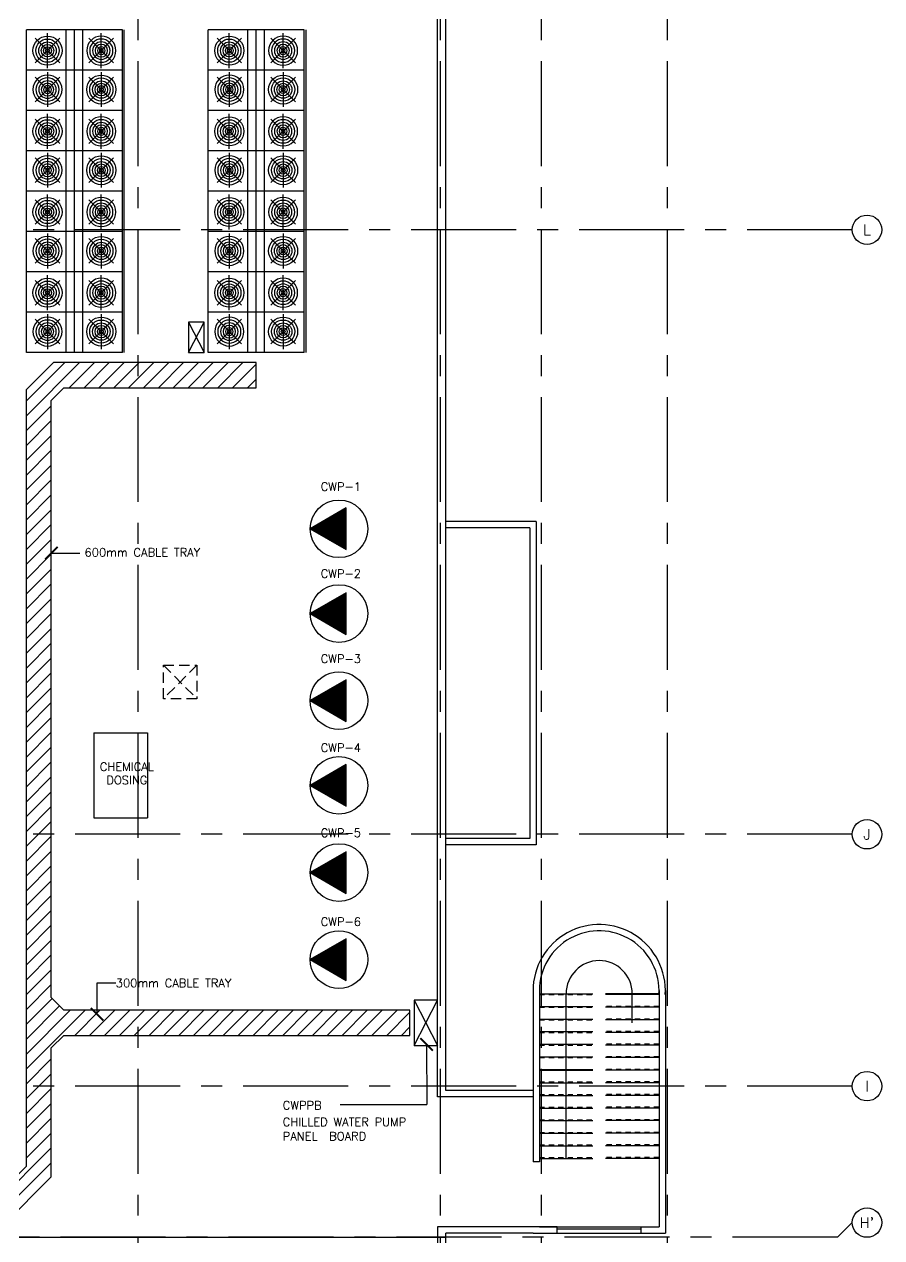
# Model space of a CAD drawing. Extents: x 88800.1 to 88879.5, y 39808.6 to 39887.1.
# Drawn here: x 88859.06 to 88879.47, y 39843.04 to 39871.95 of the extents above; entities that cross this region are included whole.
import ezdxf
from ezdxf.enums import TextEntityAlignment as Align

# ---------------------------------------------------------------- set-up
doc = ezdxf.new("R2010")
doc.units = 0
doc.header["$MEASUREMENT"] = 0
for name, pattern in [('CENTERX2', [4, 2.5, -0.5, 0.5, -0.5]), ('HIDDEN', [0.375, 0.25, -0.125]), ('HIDDEN2', [0.1875, 0.125, -0.0625])]:
    doc.linetypes.add(name, pattern=pattern)
doc.layers.get('0').update_dxf_attribs({"color": 9, "linetype": 'CONTINUOUS'})
for name, color, linetype in [('AX', 9, 'CONTINUOUS'), ('AX-CR', 7, 'CONTINUOUS'), ('AX-TXT', 6, 'CONTINUOUS'), ('AXES', 11, 'CENTERX2'), ('E-HATCH', 11, 'CONTINUOUS'), ('E-SOCKETS', 4, 'CONTINUOUS'), ('E-TRAY', 2, 'CONTINUOUS'), ('EJ', 11, 'CONTINUOUS'), ('PROJ-L', 9, 'CONTINUOUS'), ('RM-NAME', 2, 'CONTINUOUS'), ('ROOF', 9, 'CONTINUOUS'), ('SHAFT', 9, 'CONTINUOUS'), ('STR', 9, 'CONTINUOUS'), ('WALL', 9, 'CONTINUOUS'), ('WIN', 9, 'CONTINUOUS')]:
    doc.layers.add(name, color=color, linetype=linetype)
doc.styles.add('ROMANS', font='ROMANS.shx')
doc.dimstyles.new('STANDARD in', dxfattribs={"dimtxt": 0.24, "dimasz": 0.1, "dimexe": 0.07, "dimexo": 0.07, "dimgap": 0.05, "dimtad": 1, "dimdec": 3, "dimzin": 0, "dimdsep": 46, "dimtxsty": 'ROMANS', "dimblk": 'ARCHTICK', "dimcen": 0.05, "dimdle": 0.05, "dimclrd": 4, "dimclre": 4, "dimclrt": 2, "dimadec": 0, "dimazin": 0, "dimtfac": 1, "dimtdec": 3, "dimtmove": 2, "dimatfit": 3, "dimldrblk": 'ARCHTICK', "dimfxl": 0, "dimtolj": 1, "dimtzin": 0, "dimarcsym": 0})

# ---------------------------------------------------------------- blocks, each defined once
blk = doc.blocks.new('AXR')
at = {"layer": 'AX-CR'}
blk.add_circle((350, 0), 350.0000000000014, dxfattribs=at)
at = {"layer": 'AX-TXT', "style": 'ROMANS'}
blk.add_attdef('AX', text='', height=250, dxfattribs=at).set_placement((350, 0), align=Align.MIDDLE)

msp = doc.modelspace()

# ---------------------------------------------------------------- hatches: boundary and pattern name
at = {"layer": 'AX'}
h = msp.add_hatch(dxfattribs=at)
h.set_pattern_fill('ANSI31', color=11, scale=100, style=0)
h.set_pattern_definition([(45.00000041688166, (88993.90520000833, 39741.32705111191), (-0.008838834670166069, 0.008838834798788046), [])])
h.paths.add_polyline_path([(88866.72286791167, 39860.42450619609), (88865.86356360883, 39859.92838661831), (88866.72286791167, 39859.43226704054)])
h = msp.add_hatch(dxfattribs=at)
h.set_pattern_fill('ANSI31', color=11, scale=100, style=0)
h.set_pattern_definition([(45.00000041688166, (88993.90520000833, 39739.30894683101), (-0.008838834670166069, 0.008838834798788046), [])])
h.paths.add_polyline_path([(88865.86356360883, 39857.91028233741), (88866.72286791167, 39857.41416275964), (88866.72286791167, 39858.40640191519)])
h = msp.add_hatch(dxfattribs=at)
h.set_pattern_fill('ANSI31', color=11, scale=100, style=0)
h.set_pattern_definition([(45.00000041688166, (88993.90520000833, 39737.23478408109), (-0.008838834670166069, 0.008838834798788046), [])])
h.paths.add_polyline_path([(88865.86356360883, 39855.83611958749), (88866.72286791167, 39855.34000000971), (88866.72286791167, 39856.33223916526)])
h = msp.add_hatch(dxfattribs=at)
h.set_pattern_fill('ANSI31', color=11, scale=100, style=0)
h.set_pattern_definition([(45.00000041688166, (88993.90520000833, 39735.21667980019), (-0.008838834670166069, 0.008838834798788046), [])])
h.paths.add_polyline_path([(88865.86356360883, 39853.81801530659), (88866.72286791167, 39853.32189572881), (88866.72286791167, 39854.31413488436)])
h = msp.add_hatch(dxfattribs=at)
h.set_pattern_fill('ANSI31', color=11, scale=100, style=0)
h.set_pattern_definition([(45.00000041688166, (88993.90520000833, 39733.13981972005), (-0.008838834670166069, 0.008838834798788046), [])])
h.paths.add_polyline_path([(88865.86356360883, 39851.74115522645), (88866.72286791167, 39851.24503564867), (88866.72286791167, 39852.23727480423)])
h = msp.add_hatch(dxfattribs=at)
h.set_pattern_fill('ANSI31', color=11, scale=100, style=0)
h.set_pattern_definition([(45.00000041688166, (88993.90520000833, 39731.06565697012), (-0.008838834670166069, 0.008838834798788046), [])])
h.paths.add_polyline_path([(88865.86356360883, 39849.66699247652), (88866.72286791167, 39849.17087289874), (88866.72286791167, 39850.1631120543)])
at = {"layer": 'E-HATCH', "linetype": 'Continuous'}
h = msp.add_hatch(dxfattribs=at)
h.set_pattern_fill('ANSI31', color=256, scale=2, style=0)
h.set_pattern_definition([(45, (0, 0), (-0.1767766952966369, 0.1767766952966369), [])])
h.paths.add_polyline_path([(88856.4354499254, 39843.36003965688), (88858.57186532277, 39843.36003965689), (88859.70258382906, 39844.49075816319), (88859.70258382906, 39847.56262188763), (88860.00258382906, 39847.86262188764), (88868.23971057961, 39847.86262188765), (88868.23971057961, 39848.46262188764), (88860.00258382906, 39848.46262188764), (88859.70258382906, 39848.76262188764), (88859.70258382904, 39862.98748919249), (88860.00258382905, 39863.28748919247), (88864.58124348393, 39863.28748919247), (88864.58124348395, 39863.88748919249), (88859.75405569165, 39863.8874891925), (88859.10258382905, 39863.2360173299), (88859.10258382905, 39844.73928630061), (88858.32333718524, 39843.96003965681), (88856.4354499254, 39843.96003965681)])

# ---------------------------------------------------------------- linework, layer by layer
at = {"color": 11}
for p, q in [((88859.90588250072, 39871.02565533375), (88859.31937985841, 39871.61215798459)), ((88859.31937985841, 39871.02565533375), (88859.90588250072, 39871.61215798459)), ((88859.61263117957, 39870.90418665758), (88859.61263117957, 39871.73362666077)), ((88861.18706468315, 39871.02565533375), (88860.60056204084, 39871.61215798459)), ((88860.60056204084, 39871.02565533375), (88861.18706468315, 39871.61215798459)), ((88860.893813362, 39870.90418665758), (88860.893813362, 39871.73362666077)), ((88864.23418400151, 39871.02565533375), (88863.6476813592, 39871.61215798459)), ((88863.6476813592, 39871.02565533375), (88864.23418400151, 39871.61215798459)), ((88863.94093268036, 39870.90418665758), (88863.94093268036, 39871.73362666077)), ((88865.51536618394, 39871.02565533375), (88864.92886354163, 39871.61215798459)), ((88864.92886354163, 39871.02565533375), (88865.51536618394, 39871.61215798459)), ((88865.22211486279, 39870.90418665758), (88865.22211486279, 39871.73362666077)), ((88859.31937985841, 39870.68502209903), (88859.90588250072, 39870.09851944819)), ((88859.90588250072, 39870.68502209903), (88859.31937985841, 39870.09851944819)), ((88859.61263117957, 39870.80649077521), (88859.61263117957, 39869.97705077202)), ((88860.60056204084, 39870.68502209903), (88861.18706468315, 39870.09851944819)), ((88861.18706468315, 39870.68502209903), (88860.60056204084, 39870.09851944819)), ((88860.893813362, 39870.80649077521), (88860.893813362, 39869.97705077202)), ((88863.6476813592, 39870.68502209903), (88864.23418400151, 39870.09851944819)), ((88864.23418400151, 39870.68502209903), (88863.6476813592, 39870.09851944819)), ((88863.94093268036, 39870.80649077521), (88863.94093268036, 39869.97705077202)), ((88864.92886354163, 39870.68502209903), (88865.51536618394, 39870.09851944819)), ((88865.51536618394, 39870.68502209903), (88864.92886354163, 39870.09851944819)), ((88865.22211486279, 39870.80649077521), (88865.22211486279, 39869.97705077202)), ((88859.61263117957, 39868.9821866502), (88859.61263117957, 39869.81162665338)), ((88860.893813362, 39868.9821866502), (88860.893813362, 39869.81162665338)), ((88863.94093268036, 39868.9821866502), (88863.94093268036, 39869.81162665338)), ((88865.22211486279, 39868.9821866502), (88865.22211486279, 39869.81162665338)), ((88859.90588250072, 39869.10365532637), (88859.31937985841, 39869.69015797721)), ((88859.31937985841, 39869.10365532637), (88859.90588250072, 39869.69015797721)), ((88861.18706468315, 39869.10365532637), (88860.60056204084, 39869.69015797721)), ((88860.60056204084, 39869.10365532637), (88861.18706468315, 39869.69015797721)), ((88864.23418400151, 39869.10365532637), (88863.6476813592, 39869.69015797721)), ((88863.6476813592, 39869.10365532637), (88864.23418400151, 39869.69015797721)), ((88865.51536618394, 39869.10365532637), (88864.92886354163, 39869.69015797721)), ((88864.92886354163, 39869.10365532637), (88865.51536618394, 39869.69015797721)), ((88859.31937985841, 39868.76302209165), (88859.90588250072, 39868.17651944081)), ((88859.90588250072, 39868.76302209165), (88859.31937985841, 39868.17651944081)), ((88859.61263117957, 39868.88449076782), (88859.61263117957, 39868.05505076463)), ((88860.60056204084, 39868.76302209165), (88861.18706468315, 39868.17651944081)), ((88861.18706468315, 39868.76302209165), (88860.60056204084, 39868.17651944081)), ((88860.893813362, 39868.88449076782), (88860.893813362, 39868.05505076463)), ((88863.6476813592, 39868.76302209165), (88864.23418400151, 39868.17651944081)), ((88864.23418400151, 39868.76302209165), (88863.6476813592, 39868.17651944081)), ((88863.94093268036, 39868.88449076782), (88863.94093268036, 39868.05505076463)), ((88864.92886354163, 39868.76302209165), (88865.51536618394, 39868.17651944081)), ((88865.51536618394, 39868.76302209165), (88864.92886354163, 39868.17651944081)), ((88865.22211486279, 39868.88449076782), (88865.22211486279, 39868.05505076463)), ((88859.61263117957, 39867.06018664281), (88859.61263117957, 39867.889626646)), ((88860.893813362, 39867.06018664281), (88860.893813362, 39867.889626646)), ((88863.94093268036, 39867.06018664281), (88863.94093268036, 39867.889626646)), ((88865.22211486279, 39867.06018664281), (88865.22211486279, 39867.889626646)), ((88859.90588250072, 39867.18165531899), (88859.31937985841, 39867.76815796983)), ((88859.31937985841, 39867.18165531899), (88859.90588250072, 39867.76815796983)), ((88861.18706468315, 39867.18165531899), (88860.60056204084, 39867.76815796983)), ((88860.60056204084, 39867.18165531899), (88861.18706468315, 39867.76815796983)), ((88864.23418400151, 39867.18165531899), (88863.6476813592, 39867.76815796983)), ((88863.6476813592, 39867.18165531899), (88864.23418400151, 39867.76815796983)), ((88865.51536618394, 39867.18165531899), (88864.92886354163, 39867.76815796983)), ((88864.92886354163, 39867.18165531899), (88865.51536618394, 39867.76815796983)), ((88859.61263117957, 39866.96249076044), (88859.61263117957, 39866.13305075725)), ((88860.893813362, 39866.96249076044), (88860.893813362, 39866.13305075725)), ((88863.94093268036, 39866.96249076044), (88863.94093268036, 39866.13305075725)), ((88865.22211486279, 39866.96249076044), (88865.22211486279, 39866.13305075725)), ((88859.31937985841, 39866.84102208426), (88859.90588250072, 39866.25451943342)), ((88859.90588250072, 39866.84102208426), (88859.31937985841, 39866.25451943342)), ((88860.60056204084, 39866.84102208426), (88861.18706468315, 39866.25451943342)), ((88861.18706468315, 39866.84102208426), (88860.60056204084, 39866.25451943342)), ((88863.6476813592, 39866.84102208426), (88864.23418400151, 39866.25451943342)), ((88864.23418400151, 39866.84102208426), (88863.6476813592, 39866.25451943342)), ((88864.92886354163, 39866.84102208426), (88865.51536618394, 39866.25451943342)), ((88865.51536618394, 39866.84102208426), (88864.92886354163, 39866.25451943342)), ((88859.90588250072, 39865.2596553116), (88859.31937985841, 39865.84615796244)), ((88859.31937985841, 39865.2596553116), (88859.90588250072, 39865.84615796244)), ((88859.61263117957, 39865.13818663543), (88859.61263117957, 39865.96762663862)), ((88861.18706468315, 39865.2596553116), (88860.60056204084, 39865.84615796244)), ((88860.60056204084, 39865.2596553116), (88861.18706468315, 39865.84615796244)), ((88860.893813362, 39865.13818663543), (88860.893813362, 39865.96762663862)), ((88864.23418400151, 39865.2596553116), (88863.6476813592, 39865.84615796244)), ((88863.6476813592, 39865.2596553116), (88864.23418400151, 39865.84615796244)), ((88863.94093268036, 39865.13818663543), (88863.94093268036, 39865.96762663862)), ((88865.51536618394, 39865.2596553116), (88864.92886354163, 39865.84615796244)), ((88864.92886354163, 39865.2596553116), (88865.51536618394, 39865.84615796244)), ((88865.22211486279, 39865.13818663543), (88865.22211486279, 39865.96762663862)), ((88859.31937985841, 39864.91902207688), (88859.90588250072, 39864.33251942604)), ((88859.90588250072, 39864.91902207688), (88859.31937985841, 39864.33251942604)), ((88859.61263117957, 39865.04049075305), (88859.61263117957, 39864.21105074987)), ((88860.60056204084, 39864.91902207688), (88861.18706468315, 39864.33251942604)), ((88861.18706468315, 39864.91902207688), (88860.60056204084, 39864.33251942604)), ((88860.893813362, 39865.04049075305), (88860.893813362, 39864.21105074987)), ((88863.6476813592, 39864.91902207688), (88864.23418400151, 39864.33251942604)), ((88864.23418400151, 39864.91902207688), (88863.6476813592, 39864.33251942604)), ((88863.94093268036, 39865.04049075305), (88863.94093268036, 39864.21105074987)), ((88864.92886354163, 39864.91902207688), (88865.51536618394, 39864.33251942604)), ((88865.51536618394, 39864.91902207688), (88864.92886354163, 39864.33251942604)), ((88865.22211486279, 39865.04049075305), (88865.22211486279, 39864.21105074987))]:
    msp.add_line(p, q, dxfattribs=at)
at = {"linetype": 'Continuous'}
msp.add_line((88871.3209978838, 39844.85168771537), (88871.17099788379, 39844.85168771537), dxfattribs=at)
at = {"color": 11}
for centre, major_axis, ratio, start_param, end_param in [((88859.61263117957, 39871.31890665917), (-0.2443761027454549, 0.2443761027454549), 0.9999999999751874, 3.926990816999647, 10.21017612417923), ((88859.61263117957, 39871.31890665917), (0.1955008821998393, 0.1955008821998392), 0.9999999999396341, 5.497787143751955, 11.78097245093154), ((88863.94093268036, 39871.31890665917), (-0.2443761027454549, 0.2443761027454549), 0.9999999999751874, 3.926990816999647, 10.21017612417923), ((88863.94093268036, 39871.31890665917), (0.1955008821998393, 0.1955008821998392), 0.9999999999396341, 5.497787143751955, 11.78097245093154), ((88859.61263117957, 39871.31890665917), (-0.1466256616548443, 0.1466256616548443), 0.9999999999070008, 3.926990817033741, 10.21017612421333), ((88859.61263117957, 39871.31890665917), (0.1058963111888625, 0.1058963111888625), 0.9999999999828527, 5.497787143773564, 11.78097245095315), ((88859.61263117957, 39871.31890665917), (-0.06516696073514831, 0.06516696073514831), 0.9999999998559708, 3.926990817059256, 10.21017612423884), ((88859.61263117957, 39871.31890665917), (0.03258348036707594, 0.03258348036707594), 0.9999999999655012, 5.497787143764889, 11.78097245094447), ((88863.94093268036, 39871.31890665917), (-0.1466256616548443, 0.1466256616548443), 0.9999999999070008, 3.926990817033741, 10.21017612421333), ((88863.94093268036, 39871.31890665917), (0.1058963111888625, 0.1058963111888625), 0.9999999999828527, 5.497787143773564, 11.78097245095315), ((88863.94093268036, 39871.31890665917), (-0.06516696073514831, 0.06516696073514831), 0.9999999998559708, 3.926990817059256, 10.21017612423884), ((88863.94093268036, 39871.31890665917), (0.03258348036707594, 0.03258348036707594), 0.9999999999655012, 5.497787143764889, 11.78097245094447), ((88860.893813362, 39870.39177077361), (0.2443761027454549, -0.2443761027454549), 0.9999999999751874, 3.926990816999647, 10.21017612417923), ((88860.893813362, 39870.39177077361), (-0.1955008821998393, -0.1955008821998392), 0.9999999999396341, 5.497787143751955, 11.78097245093154), ((88865.22211486279, 39870.39177077361), (0.2443761027454549, -0.2443761027454549), 0.9999999999751874, 3.926990816999647, 10.21017612417923), ((88865.22211486279, 39870.39177077361), (-0.1955008821998393, -0.1955008821998392), 0.9999999999396341, 5.497787143751955, 11.78097245093154), ((88860.893813362, 39870.39177077361), (0.1466256616548443, -0.1466256616548443), 0.9999999999070008, 3.926990817033741, 10.21017612421333), ((88860.893813362, 39870.39177077361), (-0.1058963111888625, -0.1058963111888625), 0.9999999999828527, 5.497787143773564, 11.78097245095315), ((88860.893813362, 39870.39177077361), (0.06516696073514831, -0.06516696073514831), 0.9999999998559708, 3.926990817059256, 10.21017612423884), ((88860.893813362, 39870.39177077361), (-0.03258348036707594, -0.03258348036707594), 0.9999999999655012, 5.497787143764889, 11.78097245094447), ((88865.22211486279, 39870.39177077361), (0.1466256616548443, -0.1466256616548443), 0.9999999999070008, 3.926990817033741, 10.21017612421333), ((88865.22211486279, 39870.39177077361), (-0.1058963111888625, -0.1058963111888625), 0.9999999999828527, 5.497787143773564, 11.78097245095315), ((88865.22211486279, 39870.39177077361), (0.06516696073514831, -0.06516696073514831), 0.9999999998559708, 3.926990817059256, 10.21017612423884), ((88865.22211486279, 39870.39177077361), (-0.03258348036707594, -0.03258348036707594), 0.9999999999655012, 5.497787143764889, 11.78097245094447), ((88859.61263117957, 39869.39690665179), (-0.2443761027454549, 0.2443761027454549), 0.9999999999751874, 3.926990816999647, 10.21017612417923), ((88859.61263117957, 39869.39690665179), (0.1955008821998393, 0.1955008821998392), 0.9999999999396341, 5.497787143751955, 11.78097245093154), ((88859.61263117957, 39869.39690665179), (-0.1466256616548443, 0.1466256616548443), 0.9999999999070008, 3.926990817033741, 10.21017612421333), ((88859.61263117957, 39869.39690665179), (0.1058963111888625, 0.1058963111888625), 0.9999999999828527, 5.497787143773564, 11.78097245095315), ((88863.94093268036, 39869.39690665179), (-0.2443761027454549, 0.2443761027454549), 0.9999999999751874, 3.926990816999647, 10.21017612417923), ((88863.94093268036, 39869.39690665179), (0.1955008821998393, 0.1955008821998392), 0.9999999999396341, 5.497787143751955, 11.78097245093154), ((88863.94093268036, 39869.39690665179), (-0.1466256616548443, 0.1466256616548443), 0.9999999999070008, 3.926990817033741, 10.21017612421333), ((88863.94093268036, 39869.39690665179), (0.1058963111888625, 0.1058963111888625), 0.9999999999828527, 5.497787143773564, 11.78097245095315), ((88859.61263117957, 39869.39690665179), (-0.06516696073514831, 0.06516696073514831), 0.9999999998559708, 3.926990817059256, 10.21017612423884), ((88859.61263117957, 39869.39690665179), (0.03258348036707594, 0.03258348036707594), 0.9999999999655012, 5.497787143764889, 11.78097245094447), ((88863.94093268036, 39869.39690665179), (-0.06516696073514831, 0.06516696073514831), 0.9999999998559708, 3.926990817059256, 10.21017612423884), ((88863.94093268036, 39869.39690665179), (0.03258348036707594, 0.03258348036707594), 0.9999999999655012, 5.497787143764889, 11.78097245094447), ((88860.893813362, 39868.46977076623), (0.2443761027454549, -0.2443761027454549), 0.9999999999751874, 3.926990816999647, 10.21017612417923), ((88860.893813362, 39868.46977076623), (-0.1955008821998393, -0.1955008821998392), 0.9999999999396341, 5.497787143751955, 11.78097245093154), ((88860.893813362, 39868.46977076623), (0.1466256616548443, -0.1466256616548443), 0.9999999999070008, 3.926990817033741, 10.21017612421333), ((88865.22211486279, 39868.46977076623), (0.2443761027454549, -0.2443761027454549), 0.9999999999751874, 3.926990816999647, 10.21017612417923), ((88865.22211486279, 39868.46977076623), (-0.1955008821998393, -0.1955008821998392), 0.9999999999396341, 5.497787143751955, 11.78097245093154), ((88865.22211486279, 39868.46977076623), (0.1466256616548443, -0.1466256616548443), 0.9999999999070008, 3.926990817033741, 10.21017612421333), ((88860.893813362, 39868.46977076623), (-0.1058963111888625, -0.1058963111888625), 0.9999999999828527, 5.497787143773564, 11.78097245095315), ((88860.893813362, 39868.46977076623), (0.06516696073514831, -0.06516696073514831), 0.9999999998559708, 3.926990817059256, 10.21017612423884), ((88860.893813362, 39868.46977076623), (-0.03258348036707594, -0.03258348036707594), 0.9999999999655012, 5.497787143764889, 11.78097245094447), ((88865.22211486279, 39868.46977076623), (-0.1058963111888625, -0.1058963111888625), 0.9999999999828527, 5.497787143773564, 11.78097245095315), ((88865.22211486279, 39868.46977076623), (0.06516696073514831, -0.06516696073514831), 0.9999999998559708, 3.926990817059256, 10.21017612423884), ((88865.22211486279, 39868.46977076623), (-0.03258348036707594, -0.03258348036707594), 0.9999999999655012, 5.497787143764889, 11.78097245094447), ((88859.61263117957, 39867.47490664441), (-0.2443761027454549, 0.2443761027454549), 0.9999999999751874, 3.926990816999647, 10.21017612417923), ((88863.94093268036, 39867.47490664441), (-0.2443761027454549, 0.2443761027454549), 0.9999999999751874, 3.926990816999647, 10.21017612417923), ((88859.61263117957, 39867.47490664441), (0.1955008821998393, 0.1955008821998392), 0.9999999999396341, 5.497787143751955, 11.78097245093154), ((88859.61263117957, 39867.47490664441), (-0.1466256616548443, 0.1466256616548443), 0.9999999999070008, 3.926990817033741, 10.21017612421333), ((88859.61263117957, 39867.47490664441), (0.1058963111888625, 0.1058963111888625), 0.9999999999828527, 5.497787143773564, 11.78097245095315), ((88859.61263117957, 39867.47490664441), (-0.06516696073514831, 0.06516696073514831), 0.9999999998559708, 3.926990817059256, 10.21017612423884), ((88859.61263117957, 39867.47490664441), (0.03258348036707594, 0.03258348036707594), 0.9999999999655012, 5.497787143764889, 11.78097245094447), ((88863.94093268036, 39867.47490664441), (0.1955008821998393, 0.1955008821998392), 0.9999999999396341, 5.497787143751955, 11.78097245093154), ((88863.94093268036, 39867.47490664441), (-0.1466256616548443, 0.1466256616548443), 0.9999999999070008, 3.926990817033741, 10.21017612421333), ((88863.94093268036, 39867.47490664441), (0.1058963111888625, 0.1058963111888625), 0.9999999999828527, 5.497787143773564, 11.78097245095315), ((88863.94093268036, 39867.47490664441), (-0.06516696073514831, 0.06516696073514831), 0.9999999998559708, 3.926990817059256, 10.21017612423884), ((88863.94093268036, 39867.47490664441), (0.03258348036707594, 0.03258348036707594), 0.9999999999655012, 5.497787143764889, 11.78097245094447), ((88860.893813362, 39866.54777075884), (0.2443761027454549, -0.2443761027454549), 0.9999999999751874, 3.926990816999647, 10.21017612417923), ((88860.893813362, 39866.54777075884), (-0.1955008821998393, -0.1955008821998392), 0.9999999999396341, 5.497787143751955, 11.78097245093154), ((88860.893813362, 39866.54777075884), (0.1466256616548443, -0.1466256616548443), 0.9999999999070008, 3.926990817033741, 10.21017612421333), ((88860.893813362, 39866.54777075884), (-0.1058963111888625, -0.1058963111888625), 0.9999999999828527, 5.497787143773564, 11.78097245095315), ((88860.893813362, 39866.54777075884), (0.06516696073514831, -0.06516696073514831), 0.9999999998559708, 3.926990817059256, 10.21017612423884), ((88865.22211486279, 39866.54777075884), (0.2443761027454549, -0.2443761027454549), 0.9999999999751874, 3.926990816999647, 10.21017612417923), ((88865.22211486279, 39866.54777075884), (-0.1955008821998393, -0.1955008821998392), 0.9999999999396341, 5.497787143751955, 11.78097245093154), ((88865.22211486279, 39866.54777075884), (0.1466256616548443, -0.1466256616548443), 0.9999999999070008, 3.926990817033741, 10.21017612421333), ((88865.22211486279, 39866.54777075884), (-0.1058963111888625, -0.1058963111888625), 0.9999999999828527, 5.497787143773564, 11.78097245095315), ((88865.22211486279, 39866.54777075884), (0.06516696073514831, -0.06516696073514831), 0.9999999998559708, 3.926990817059256, 10.21017612423884), ((88860.893813362, 39866.54777075884), (-0.03258348036707594, -0.03258348036707594), 0.9999999999655012, 5.497787143764889, 11.78097245094447), ((88865.22211486279, 39866.54777075884), (-0.03258348036707594, -0.03258348036707594), 0.9999999999655012, 5.497787143764889, 11.78097245094447), ((88859.61263117957, 39865.55290663702), (-0.2443761027454549, 0.2443761027454549), 0.9999999999751874, 3.926990816999647, 10.21017612417923), ((88859.61263117957, 39865.55290663702), (0.1955008821998393, 0.1955008821998392), 0.9999999999396341, 5.497787143751955, 11.78097245093154), ((88859.61263117957, 39865.55290663702), (-0.1466256616548443, 0.1466256616548443), 0.9999999999070008, 3.926990817033741, 10.21017612421333), ((88863.94093268036, 39865.55290663702), (-0.2443761027454549, 0.2443761027454549), 0.9999999999751874, 3.926990816999647, 10.21017612417923), ((88863.94093268036, 39865.55290663702), (0.1955008821998393, 0.1955008821998392), 0.9999999999396341, 5.497787143751955, 11.78097245093154), ((88863.94093268036, 39865.55290663702), (-0.1466256616548443, 0.1466256616548443), 0.9999999999070008, 3.926990817033741, 10.21017612421333), ((88859.61263117957, 39865.55290663702), (0.1058963111888625, 0.1058963111888625), 0.9999999999828527, 5.497787143773564, 11.78097245095315), ((88859.61263117957, 39865.55290663702), (-0.06516696073514831, 0.06516696073514831), 0.9999999998559708, 3.926990817059256, 10.21017612423884), ((88859.61263117957, 39865.55290663702), (0.03258348036707594, 0.03258348036707594), 0.9999999999655012, 5.497787143764889, 11.78097245094447), ((88863.94093268036, 39865.55290663702), (0.1058963111888625, 0.1058963111888625), 0.9999999999828527, 5.497787143773564, 11.78097245095315), ((88863.94093268036, 39865.55290663702), (-0.06516696073514831, 0.06516696073514831), 0.9999999998559708, 3.926990817059256, 10.21017612423884), ((88863.94093268036, 39865.55290663702), (0.03258348036707594, 0.03258348036707594), 0.9999999999655012, 5.497787143764889, 11.78097245094447), ((88860.893813362, 39864.62577075146), (0.2443761027454549, -0.2443761027454549), 0.9999999999751874, 3.926990816999647, 10.21017612417923), ((88860.893813362, 39864.62577075146), (-0.1955008821998393, -0.1955008821998392), 0.9999999999396341, 5.497787143751955, 11.78097245093154), ((88865.22211486279, 39864.62577075146), (0.2443761027454549, -0.2443761027454549), 0.9999999999751874, 3.926990816999647, 10.21017612417923), ((88865.22211486279, 39864.62577075146), (-0.1955008821998393, -0.1955008821998392), 0.9999999999396341, 5.497787143751955, 11.78097245093154), ((88860.893813362, 39864.62577075146), (0.1466256616548443, -0.1466256616548443), 0.9999999999070008, 3.926990817033741, 10.21017612421333), ((88860.893813362, 39864.62577075146), (-0.1058963111888625, -0.1058963111888625), 0.9999999999828527, 5.497787143773564, 11.78097245095315), ((88860.893813362, 39864.62577075146), (0.06516696073514831, -0.06516696073514831), 0.9999999998559708, 3.926990817059256, 10.21017612423884), ((88860.893813362, 39864.62577075146), (-0.03258348036707594, -0.03258348036707594), 0.9999999999655012, 5.497787143764889, 11.78097245094447), ((88865.22211486279, 39864.62577075146), (0.1466256616548443, -0.1466256616548443), 0.9999999999070008, 3.926990817033741, 10.21017612421333), ((88865.22211486279, 39864.62577075146), (-0.1058963111888625, -0.1058963111888625), 0.9999999999828527, 5.497787143773564, 11.78097245095315), ((88865.22211486279, 39864.62577075146), (0.06516696073514831, -0.06516696073514831), 0.9999999998559708, 3.926990817059256, 10.21017612423884), ((88865.22211486279, 39864.62577075146), (-0.03258348036707594, -0.03258348036707594), 0.9999999999655012, 5.497787143764889, 11.78097245094447)]:
    msp.add_ellipse(centre, major_axis=major_axis, ratio=ratio, start_param=start_param, end_param=end_param, dxfattribs=at)
at = {"color": 11, "extrusion": (0, 0, -1)}
for centre, major_axis, ratio, start_param, end_param in [((88860.893813362, 39871.31890665917), (0.2443761027454549, 0.2443761027454549), 0.9999999999751874, 3.926990816999647, 10.21017612417923), ((88860.893813362, 39871.31890665917), (-0.1955008821998393, 0.1955008821998392), 0.9999999999396341, 5.497787143751955, 11.78097245093154), ((88865.22211486279, 39871.31890665917), (0.2443761027454549, 0.2443761027454549), 0.9999999999751874, 3.926990816999647, 10.21017612417923), ((88865.22211486279, 39871.31890665917), (-0.1955008821998393, 0.1955008821998392), 0.9999999999396341, 5.497787143751955, 11.78097245093154), ((88860.893813362, 39871.31890665917), (-0.1058963111888625, 0.1058963111888625), 0.9999999999828527, 5.497787143773564, 11.78097245095315), ((88860.893813362, 39871.31890665917), (0.06516696073514831, 0.06516696073514831), 0.9999999998559708, 3.926990817059256, 10.21017612423884), ((88860.893813362, 39871.31890665917), (-0.03258348036707594, 0.03258348036707594), 0.9999999999655012, 5.497787143764889, 11.78097245094447), ((88865.22211486279, 39871.31890665917), (-0.1058963111888625, 0.1058963111888625), 0.9999999999828527, 5.497787143773564, 11.78097245095315), ((88865.22211486279, 39871.31890665917), (0.06516696073514831, 0.06516696073514831), 0.9999999998559708, 3.926990817059256, 10.21017612423884), ((88865.22211486279, 39871.31890665917), (-0.03258348036707594, 0.03258348036707594), 0.9999999999655012, 5.497787143764889, 11.78097245094447), ((88859.61263117957, 39870.39177077361), (-0.2443761027454549, -0.2443761027454549), 0.9999999999751874, 3.926990816999647, 10.21017612417923), ((88859.61263117957, 39870.39177077361), (0.1955008821998393, -0.1955008821998392), 0.9999999999396341, 5.497787143751955, 11.78097245093154), ((88863.94093268036, 39870.39177077361), (-0.2443761027454549, -0.2443761027454549), 0.9999999999751874, 3.926990816999647, 10.21017612417923), ((88863.94093268036, 39870.39177077361), (0.1955008821998393, -0.1955008821998392), 0.9999999999396341, 5.497787143751955, 11.78097245093154), ((88859.61263117957, 39870.39177077361), (0.1058963111888625, -0.1058963111888625), 0.9999999999828527, 5.497787143773564, 11.78097245095315), ((88859.61263117957, 39870.39177077361), (-0.06516696073514831, -0.06516696073514831), 0.9999999998559708, 3.926990817059256, 10.21017612423884), ((88859.61263117957, 39870.39177077361), (0.03258348036707594, -0.03258348036707594), 0.9999999999655012, 5.497787143764889, 11.78097245094447), ((88863.94093268036, 39870.39177077361), (0.1058963111888625, -0.1058963111888625), 0.9999999999828527, 5.497787143773564, 11.78097245095315), ((88863.94093268036, 39870.39177077361), (-0.06516696073514831, -0.06516696073514831), 0.9999999998559708, 3.926990817059256, 10.21017612423884), ((88863.94093268036, 39870.39177077361), (0.03258348036707594, -0.03258348036707594), 0.9999999999655012, 5.497787143764889, 11.78097245094447), ((88860.893813362, 39869.39690665179), (0.2443761027454549, 0.2443761027454549), 0.9999999999751874, 3.926990816999647, 10.21017612417923), ((88860.893813362, 39869.39690665179), (-0.1955008821998393, 0.1955008821998392), 0.9999999999396341, 5.497787143751955, 11.78097245093154), ((88860.893813362, 39869.39690665179), (-0.1058963111888625, 0.1058963111888625), 0.9999999999828527, 5.497787143773564, 11.78097245095315), ((88865.22211486279, 39869.39690665179), (0.2443761027454549, 0.2443761027454549), 0.9999999999751874, 3.926990816999647, 10.21017612417923), ((88865.22211486279, 39869.39690665179), (-0.1955008821998393, 0.1955008821998392), 0.9999999999396341, 5.497787143751955, 11.78097245093154), ((88865.22211486279, 39869.39690665179), (-0.1058963111888625, 0.1058963111888625), 0.9999999999828527, 5.497787143773564, 11.78097245095315), ((88860.893813362, 39869.39690665179), (0.06516696073514831, 0.06516696073514831), 0.9999999998559708, 3.926990817059256, 10.21017612423884), ((88860.893813362, 39869.39690665179), (-0.03258348036707594, 0.03258348036707594), 0.9999999999655012, 5.497787143764889, 11.78097245094447), ((88865.22211486279, 39869.39690665179), (0.06516696073514831, 0.06516696073514831), 0.9999999998559708, 3.926990817059256, 10.21017612423884), ((88865.22211486279, 39869.39690665179), (-0.03258348036707594, 0.03258348036707594), 0.9999999999655012, 5.497787143764889, 11.78097245094447), ((88859.61263117957, 39868.46977076623), (-0.2443761027454549, -0.2443761027454549), 0.9999999999751874, 3.926990816999647, 10.21017612417923), ((88859.61263117957, 39868.46977076623), (0.1955008821998393, -0.1955008821998392), 0.9999999999396341, 5.497787143751955, 11.78097245093154), ((88863.94093268036, 39868.46977076623), (-0.2443761027454549, -0.2443761027454549), 0.9999999999751874, 3.926990816999647, 10.21017612417923), ((88863.94093268036, 39868.46977076623), (0.1955008821998393, -0.1955008821998392), 0.9999999999396341, 5.497787143751955, 11.78097245093154), ((88859.61263117957, 39868.46977076623), (0.1058963111888625, -0.1058963111888625), 0.9999999999828527, 5.497787143773564, 11.78097245095315), ((88859.61263117957, 39868.46977076623), (-0.06516696073514831, -0.06516696073514831), 0.9999999998559708, 3.926990817059256, 10.21017612423884), ((88859.61263117957, 39868.46977076623), (0.03258348036707594, -0.03258348036707594), 0.9999999999655012, 5.497787143764889, 11.78097245094447), ((88863.94093268036, 39868.46977076623), (0.1058963111888625, -0.1058963111888625), 0.9999999999828527, 5.497787143773564, 11.78097245095315), ((88863.94093268036, 39868.46977076623), (-0.06516696073514831, -0.06516696073514831), 0.9999999998559708, 3.926990817059256, 10.21017612423884), ((88863.94093268036, 39868.46977076623), (0.03258348036707594, -0.03258348036707594), 0.9999999999655012, 5.497787143764889, 11.78097245094447), ((88860.893813362, 39867.47490664441), (0.2443761027454549, 0.2443761027454549), 0.9999999999751874, 3.926990816999647, 10.21017612417923), ((88865.22211486279, 39867.47490664441), (0.2443761027454549, 0.2443761027454549), 0.9999999999751874, 3.926990816999647, 10.21017612417923), ((88860.893813362, 39867.47490664441), (-0.1955008821998393, 0.1955008821998392), 0.9999999999396341, 5.497787143751955, 11.78097245093154), ((88860.893813362, 39867.47490664441), (-0.1058963111888625, 0.1058963111888625), 0.9999999999828527, 5.497787143773564, 11.78097245095315), ((88860.893813362, 39867.47490664441), (0.06516696073514831, 0.06516696073514831), 0.9999999998559708, 3.926990817059256, 10.21017612423884), ((88860.893813362, 39867.47490664441), (-0.03258348036707594, 0.03258348036707594), 0.9999999999655012, 5.497787143764889, 11.78097245094447), ((88865.22211486279, 39867.47490664441), (-0.1955008821998393, 0.1955008821998392), 0.9999999999396341, 5.497787143751955, 11.78097245093154), ((88865.22211486279, 39867.47490664441), (-0.1058963111888625, 0.1058963111888625), 0.9999999999828527, 5.497787143773564, 11.78097245095315), ((88865.22211486279, 39867.47490664441), (0.06516696073514831, 0.06516696073514831), 0.9999999998559708, 3.926990817059256, 10.21017612423884), ((88865.22211486279, 39867.47490664441), (-0.03258348036707594, 0.03258348036707594), 0.9999999999655012, 5.497787143764889, 11.78097245094447), ((88859.61263117957, 39866.54777075884), (-0.2443761027454549, -0.2443761027454549), 0.9999999999751874, 3.926990816999647, 10.21017612417923), ((88859.61263117957, 39866.54777075884), (0.1955008821998393, -0.1955008821998392), 0.9999999999396341, 5.497787143751955, 11.78097245093154), ((88859.61263117957, 39866.54777075884), (0.1058963111888625, -0.1058963111888625), 0.9999999999828527, 5.497787143773564, 11.78097245095315), ((88859.61263117957, 39866.54777075884), (-0.06516696073514831, -0.06516696073514831), 0.9999999998559708, 3.926990817059256, 10.21017612423884), ((88863.94093268036, 39866.54777075884), (-0.2443761027454549, -0.2443761027454549), 0.9999999999751874, 3.926990816999647, 10.21017612417923), ((88863.94093268036, 39866.54777075884), (0.1955008821998393, -0.1955008821998392), 0.9999999999396341, 5.497787143751955, 11.78097245093154), ((88863.94093268036, 39866.54777075884), (0.1058963111888625, -0.1058963111888625), 0.9999999999828527, 5.497787143773564, 11.78097245095315), ((88863.94093268036, 39866.54777075884), (-0.06516696073514831, -0.06516696073514831), 0.9999999998559708, 3.926990817059256, 10.21017612423884), ((88859.61263117957, 39866.54777075884), (0.03258348036707594, -0.03258348036707594), 0.9999999999655012, 5.497787143764889, 11.78097245094447), ((88863.94093268036, 39866.54777075884), (0.03258348036707594, -0.03258348036707594), 0.9999999999655012, 5.497787143764889, 11.78097245094447), ((88860.893813362, 39865.55290663702), (0.2443761027454549, 0.2443761027454549), 0.9999999999751874, 3.926990816999647, 10.21017612417923), ((88860.893813362, 39865.55290663702), (-0.1955008821998393, 0.1955008821998392), 0.9999999999396341, 5.497787143751955, 11.78097245093154), ((88865.22211486279, 39865.55290663702), (0.2443761027454549, 0.2443761027454549), 0.9999999999751874, 3.926990816999647, 10.21017612417923), ((88865.22211486279, 39865.55290663702), (-0.1955008821998393, 0.1955008821998392), 0.9999999999396341, 5.497787143751955, 11.78097245093154), ((88860.893813362, 39865.55290663702), (-0.1058963111888625, 0.1058963111888625), 0.9999999999828527, 5.497787143773564, 11.78097245095315), ((88860.893813362, 39865.55290663702), (0.06516696073514831, 0.06516696073514831), 0.9999999998559708, 3.926990817059256, 10.21017612423884), ((88860.893813362, 39865.55290663702), (-0.03258348036707594, 0.03258348036707594), 0.9999999999655012, 5.497787143764889, 11.78097245094447), ((88865.22211486279, 39865.55290663702), (-0.1058963111888625, 0.1058963111888625), 0.9999999999828527, 5.497787143773564, 11.78097245095315), ((88865.22211486279, 39865.55290663702), (0.06516696073514831, 0.06516696073514831), 0.9999999998559708, 3.926990817059256, 10.21017612423884), ((88865.22211486279, 39865.55290663702), (-0.03258348036707594, 0.03258348036707594), 0.9999999999655012, 5.497787143764889, 11.78097245094447), ((88859.61263117957, 39864.62577075146), (-0.2443761027454549, -0.2443761027454549), 0.9999999999751874, 3.926990816999647, 10.21017612417923), ((88859.61263117957, 39864.62577075146), (0.1955008821998393, -0.1955008821998392), 0.9999999999396341, 5.497787143751955, 11.78097245093154), ((88863.94093268036, 39864.62577075146), (-0.2443761027454549, -0.2443761027454549), 0.9999999999751874, 3.926990816999647, 10.21017612417923), ((88863.94093268036, 39864.62577075146), (0.1955008821998393, -0.1955008821998392), 0.9999999999396341, 5.497787143751955, 11.78097245093154), ((88859.61263117957, 39864.62577075146), (0.1058963111888625, -0.1058963111888625), 0.9999999999828527, 5.497787143773564, 11.78097245095315), ((88859.61263117957, 39864.62577075146), (-0.06516696073514831, -0.06516696073514831), 0.9999999998559708, 3.926990817059256, 10.21017612423884), ((88859.61263117957, 39864.62577075146), (0.03258348036707594, -0.03258348036707594), 0.9999999999655012, 5.497787143764889, 11.78097245094447), ((88863.94093268036, 39864.62577075146), (0.1058963111888625, -0.1058963111888625), 0.9999999999828527, 5.497787143773564, 11.78097245095315), ((88863.94093268036, 39864.62577075146), (-0.06516696073514831, -0.06516696073514831), 0.9999999998559708, 3.926990817059256, 10.21017612423884), ((88863.94093268036, 39864.62577075146), (0.03258348036707594, -0.03258348036707594), 0.9999999999655012, 5.497787143764889, 11.78097245094447)]:
    msp.add_ellipse(centre, major_axis=major_axis, ratio=ratio, start_param=start_param, end_param=end_param, dxfattribs=at)
at = {"color": 11, "extrusion": (0, 0, -0.9999999999999998)}
for centre, major_axis in [((88860.893813362, 39871.31890665917), (0.1466256616548443, 0.1466256616548443)), ((88865.22211486279, 39871.31890665917), (0.1466256616548443, 0.1466256616548443)), ((88859.61263117957, 39870.39177077361), (-0.1466256616548443, -0.1466256616548443)), ((88863.94093268036, 39870.39177077361), (-0.1466256616548443, -0.1466256616548443)), ((88860.893813362, 39869.39690665179), (0.1466256616548443, 0.1466256616548443)), ((88865.22211486279, 39869.39690665179), (0.1466256616548443, 0.1466256616548443)), ((88859.61263117957, 39868.46977076623), (-0.1466256616548443, -0.1466256616548443)), ((88863.94093268036, 39868.46977076623), (-0.1466256616548443, -0.1466256616548443)), ((88860.893813362, 39867.47490664441), (0.1466256616548443, 0.1466256616548443)), ((88865.22211486279, 39867.47490664441), (0.1466256616548443, 0.1466256616548443)), ((88859.61263117957, 39866.54777075884), (-0.1466256616548443, -0.1466256616548443)), ((88863.94093268036, 39866.54777075884), (-0.1466256616548443, -0.1466256616548443)), ((88860.893813362, 39865.55290663702), (0.1466256616548443, 0.1466256616548443)), ((88865.22211486279, 39865.55290663702), (0.1466256616548443, 0.1466256616548443)), ((88859.61263117957, 39864.62577075146), (-0.1466256616548443, -0.1466256616548443)), ((88863.94093268036, 39864.62577075146), (-0.1466256616548443, -0.1466256616548443))]:
    msp.add_ellipse(centre, major_axis=major_axis, ratio=0.9999999999070008, start_param=3.926990817033741, end_param=10.21017612421333, dxfattribs=at)
at = {"layer": 'AX', "color": 11}
for p, q in [((88861.39622225854, 39871.81633872008), (88859.11022228302, 39871.81633872008)), ((88859.11022228302, 39864.12833869055), (88859.11022228302, 39871.81633872008)), ((88860.05322227292, 39864.12833869055), (88860.05322227292, 39871.81633872008)), ((88860.25322227078, 39864.12833869055), (88860.25322227078, 39871.81633872008)), ((88860.45322226864, 39864.12833869055), (88860.45322226864, 39871.81633872008)), ((88861.39622225854, 39864.12833869055), (88861.39622225854, 39871.81633872008)), ((88861.43852380522, 39864.12833869055), (88861.43852380522, 39871.81633872008)), ((88865.72452375933, 39871.81633872008), (88863.43852378381, 39871.81633872008)), ((88863.43852378381, 39864.12833869055), (88863.43852378381, 39871.81633872008)), ((88864.38152377371, 39864.12833869055), (88864.38152377371, 39871.81633872008)), ((88864.58152377157, 39864.12833869055), (88864.58152377157, 39871.81633872008)), ((88864.78152376943, 39864.12833869055), (88864.78152376943, 39871.81633872008)), ((88865.72452375933, 39864.12833869055), (88865.72452375933, 39871.81633872008)), ((88865.76682530601, 39864.12833869055), (88865.76682530601, 39871.81633872008)), ((88861.39622225854, 39870.85533871639), (88859.11022228302, 39870.85533871639)), ((88865.72452375933, 39870.85533871639), (88863.43852378381, 39870.85533871639)), ((88861.39622225854, 39869.8943387127), (88859.11022228302, 39869.8943387127)), ((88865.72452375933, 39869.8943387127), (88863.43852378381, 39869.8943387127)), ((88861.39622225854, 39868.93333870901), (88859.11022228302, 39868.93333870901)), ((88865.72452375933, 39868.93333870901), (88863.43852378381, 39868.93333870901)), ((88861.39622225854, 39867.97233870532), (88859.11022228302, 39867.97233870532)), ((88865.72452375933, 39867.97233870532), (88863.43852378381, 39867.97233870532)), ((88861.39622225854, 39867.01133870162), (88859.11022228302, 39867.01133870162)), ((88865.72452375933, 39867.01133870162), (88863.43852378381, 39867.01133870162)), ((88861.39622225854, 39866.05033869793), (88859.11022228302, 39866.05033869793)), ((88865.72452375933, 39866.05033869793), (88863.43852378381, 39866.05033869793)), ((88861.39622225854, 39865.08933869424), (88859.11022228302, 39865.08933869424)), ((88865.72452375933, 39865.08933869424), (88863.43852378381, 39865.08933869424)), ((88861.39622225854, 39864.12833869055), (88859.11022228302, 39864.12833869055)), ((88865.72452375933, 39864.12833869055), (88863.43852378381, 39864.12833869055)), ((88866.72286791167, 39860.42450619609), (88865.86356360883, 39859.92838661831)), ((88866.72286791167, 39859.43226704054), (88866.72286791167, 39860.42450619609)), ((88865.86356360883, 39859.92838661831), (88866.72286791167, 39859.43226704054)), ((88866.72286791167, 39857.41416275964), (88866.72286791167, 39858.40640191519)), ((88865.86356360883, 39857.91028233741), (88866.72286791167, 39857.41416275964)), ((88866.72286791167, 39856.33223916526), (88865.86356360883, 39855.83611958749)), ((88866.72286791167, 39855.34000000971), (88866.72286791167, 39856.33223916526)), ((88865.86356360883, 39855.83611958749), (88866.72286791167, 39855.34000000971)), ((88866.72286791167, 39854.31413488437), (88865.86356360883, 39853.81801530659)), ((88866.72286791167, 39853.32189572881), (88866.72286791167, 39854.31413488437)), ((88865.86356360883, 39853.81801530659), (88866.72286791167, 39853.32189572881)), ((88866.72286791167, 39851.24503564867), (88866.72286791167, 39852.23727480423)), ((88866.72286791167, 39850.1631120543), (88865.86356360883, 39849.66699247652)), ((88866.72286791167, 39849.17087289874), (88866.72286791167, 39850.1631120543)), ((88865.86356360883, 39849.66699247652), (88866.72286791167, 39849.17087289874))]:
    msp.add_line(p, q, dxfattribs=at)
at = {"layer": 'AX', "color": 2}
for p, q in [((88866.72286791167, 39858.40640191519), (88865.86356360883, 39857.91028233741)), ((88860.71550485156, 39855.06679883763), (88861.99449045103, 39855.06679883763)), ((88860.71550485156, 39855.06679883763), (88860.71550485156, 39853.04727932942)), ((88861.99449045103, 39855.06679883763), (88861.99449045103, 39853.04727932942)), ((88860.71550485156, 39853.04727932942), (88861.99449045103, 39853.04727932942)), ((88866.72286791167, 39852.23727480423), (88865.86356360883, 39851.74115522645)), ((88865.86356360883, 39851.74115522645), (88866.72286791167, 39851.24503564867))]:
    msp.add_line(p, q, dxfattribs=at)
at = {"layer": 'AX', "color": 11}
for centre, major_axis, ratio, start_param, end_param in [((88866.54995886251, 39859.92838661831), (-0.4853547419868802, 0.4853547419868803), 0.9999999999869893, 3.926990816993746, 10.21017612417333), ((88866.54995886251, 39857.91028233741), (-0.4853547419868802, 0.4853547419868803), 0.9999999999869893, 3.926990816993746, 10.21017612417333), ((88866.54995886251, 39855.83611958749), (0.4853547419859101, 0.48535474198591), 0.9999999999803864, 5.497787143772331, 11.78097245095192), ((88866.54995886251, 39853.81801530659), (-0.4853547419868802, 0.4853547419868803), 0.9999999999869893, 3.926990816993746, 10.21017612417333), ((88866.54995886251, 39851.74115522645), (-0.4853547419847151, 0.4853547419847151), 0.9999999999853104, 3.926990816994586, 10.21017612417417), ((88866.54995886251, 39849.66699247652), (0.4853547419859101, 0.48535474198591), 0.9999999999803864, 5.497787143772331, 11.78097245095192)]:
    msp.add_ellipse(centre, major_axis=major_axis, ratio=ratio, start_param=start_param, end_param=end_param, dxfattribs=at)
at = {"layer": 'AXES'}
for p, q in [((88861.77026810034, 39808.56742555944), (88861.77026810034, 39886.38010068658)), ((88868.97026810034, 39808.56742555944), (88868.97026810034, 39886.38010068658)), ((88871.37026810035, 39808.56742555944), (88871.37026810035, 39886.38010068658)), ((88874.37026810035, 39808.56742555944), (88874.37026810035, 39886.38010068658)), ((88878.77026810034, 39867.05171920342), (88800.87098797965, 39867.05171920342)), ((88878.77026810034, 39852.65171920342), (88800.87098797965, 39852.65171920341)), ((88878.77026810034, 39846.65171920342), (88800.87098797965, 39846.65171920342)), ((88878.42026810035, 39843.05171920342), (88878.77026810034, 39843.40171920342)), ((88878.42026810035, 39843.05171920342), (88801.22098797966, 39843.05171920342))]:
    msp.add_line(p, q, dxfattribs=at)
at = {"layer": 'E-SOCKETS'}
for points in [[(88863.33852378381, 39864.84833247466), (88862.96766558103, 39864.84833247466), (88862.96766558103, 39864.12833869055), (88862.96766558103, 39864.12833869055)], [(88863.33852378381, 39864.84833247466), (88862.96766558103, 39864.84833247466), (88862.96766558103, 39864.12833869055), (88863.33852378381, 39864.12833869055)], [(88863.33852378381, 39864.84833247466), (88862.96766558103, 39864.84833247466), (88863.33852378381, 39864.12833869055), (88863.33852378381, 39864.12833869055)], [(88868.8959978838, 39848.70357725942), (88868.33971057962, 39848.70357725942), (88868.8959978838, 39847.62358658327), (88868.8959978838, 39847.62358658327)], [(88868.8959978838, 39848.70357725942), (88868.33971057962, 39848.70357725942), (88868.33971057962, 39847.62358658327), (88868.8959978838, 39847.62358658327)], [(88868.8959978838, 39848.70357725942), (88868.33971057962, 39848.70357725942), (88868.33971057962, 39847.62358658327), (88868.33971057962, 39847.62358658327)]]:
    msp.add_lwpolyline(points, close=True, dxfattribs=at)
at = {"layer": 'E-TRAY', "color": 4}
for p, q in [((88860.79261056655, 39849.11626432661), (88861.23964789667, 39849.11626432661)), ((88866.57561596432, 39846.21549987845), (88868.6420930618, 39846.21549987845))]:
    msp.add_line(p, q, dxfattribs=at)
msp.add_lwpolyline([(88856.4354499254, 39843.36003965688), (88858.57186532277, 39843.36003965689), (88859.70258382906, 39844.49075816319), (88859.70258382906, 39847.56262188763), (88860.00258382906, 39847.86262188764), (88868.23971057961, 39847.86262188765), (88868.23971057961, 39848.46262188764), (88860.00258382906, 39848.46262188764), (88859.70258382906, 39848.76262188764), (88859.70258382904, 39862.98748919249), (88860.00258382905, 39863.28748919247), (88864.58124348393, 39863.28748919247), (88864.58124348395, 39863.88748919249), (88859.75405569165, 39863.8874891925), (88859.10258382905, 39863.2360173299), (88859.10258382905, 39844.73928630061), (88858.32333718524, 39843.96003965681), (88856.4354499254, 39843.96003965681)], close=True, dxfattribs=at)
at = {"layer": 'EJ'}
msp.add_line((88828.69229320608, 39843.05171920342), (88869.09599788378, 39843.05171920342), dxfattribs=at)
at = {"layer": 'PROJ-L', "linetype": 'Continuous'}
for p, q in [((88871.24599788379, 39860.10171920341), (88869.09599788378, 39860.10171920341)), ((88871.24599788379, 39860.10171920341), (88871.24599788379, 39852.40171920342)), ((88871.09599788378, 39859.95171920342), (88869.09599788378, 39859.95171920342)), ((88871.09599788378, 39859.95171920342), (88871.09599788378, 39852.55171920342)), ((88871.09599788378, 39852.55171920342), (88869.09599788378, 39852.55171920342)), ((88871.24599788379, 39852.40171920342), (88869.09599788378, 39852.40171920342))]:
    msp.add_line(p, q, dxfattribs=at)
at = {"layer": 'ROOF', "color": 0, "linetype": 'Continuous'}
for p, q in [((88869.0959978838, 39846.55171920342), (88869.0959978838, 39874.50171920341)), ((88868.89599788378, 39846.40171920342), (88868.8959978838, 39874.30171920342)), ((88868.89599788381, 39843.30171920342), (88868.8959978838, 39815.38171920342)), ((88869.0959978838, 39815.18171920341), (88869.09599788378, 39843.151719971))]:
    msp.add_line(p, q, dxfattribs=at)
at = {"layer": 'ROOF'}
for p, q in [((88871.17099788379, 39846.40171920342), (88868.89599788378, 39846.40171920342)), ((88871.17099788379, 39846.55171920342), (88869.0959978838, 39846.55171920342)), ((88871.74599788386, 39843.30171920342), (88868.89599788381, 39843.30171920342)), ((88836.44599788378, 39843.05171920342), (88869.09599788378, 39843.05171920342)), ((88871.17099788385, 39843.15171997101), (88869.09599788378, 39843.151719971))]:
    msp.add_line(p, q, dxfattribs=at)
at = {"layer": 'SHAFT', "linetype": 'HIDDEN'}
for p, q in [((88862.37026810035, 39856.68171920342), (88863.17026810034, 39855.88171920342)), ((88863.17026810034, 39856.68171920342), (88862.37026810035, 39855.88171920342))]:
    msp.add_line(p, q, dxfattribs=at)
msp.add_lwpolyline([(88862.37026810035, 39856.68171920342), (88863.17026810034, 39856.68171920342), (88863.17026810034, 39855.88171920342), (88862.37026810035, 39855.88171920342)], close=True, dxfattribs=at)
at = {"layer": 'STR'}
for p, q in [((88871.3209978838, 39848.85192179817), (88872.5959978838, 39848.85192179817)), ((88871.95849788381, 39844.93192179818), (88871.95849788381, 39848.85436010301)), ((88874.17099788379, 39848.85192179817), (88872.8959978838, 39848.85192179817)), ((88874.17099788379, 39848.83192179818), (88872.8959978838, 39848.83192179818)), ((88873.53349788381, 39848.15877202908), (88873.53349788381, 39848.85436010301)), ((88871.3209978838, 39848.55192179818), (88872.5959978838, 39848.55192179818)), ((88874.17099788379, 39848.53192179817), (88872.8959978838, 39848.53192179817)), ((88871.3209978838, 39848.25192179818), (88872.5959978838, 39848.25192179818)), ((88874.17099788379, 39848.23192179818), (88872.8959978838, 39848.23192179818)), ((88871.3209978838, 39847.95192179817), (88872.5959978838, 39847.95192179817)), ((88874.17099788379, 39847.93192179818), (88872.8959978838, 39847.93192179818)), ((88871.3209978838, 39847.65192179818), (88872.5959978838, 39847.65192179818)), ((88874.17099788379, 39847.63192179817), (88872.8959978838, 39847.63192179817)), ((88871.3209978838, 39847.35192179817), (88872.5959978838, 39847.35192179817)), ((88874.17099788379, 39847.33192179818), (88872.8959978838, 39847.33192179818)), ((88871.3209978838, 39847.05192179818), (88872.5959978838, 39847.05192179818)), ((88871.3209978838, 39847.03192179817), (88872.5959978838, 39847.03192179817)), ((88874.17099788379, 39847.03192179817), (88872.8959978838, 39847.03192179817)), ((88871.3209978838, 39846.73192179818), (88872.5959978838, 39846.73192179818)), ((88874.17099788379, 39846.73192179818), (88872.8959978838, 39846.73192179818)), ((88871.3209978838, 39846.43192179818), (88872.5959978838, 39846.43192179818)), ((88874.17099788379, 39846.43192179818), (88872.8959978838, 39846.43192179818)), ((88871.3209978838, 39846.13192179817), (88872.5959978838, 39846.13192179817)), ((88874.17099788379, 39846.13192179817), (88872.8959978838, 39846.13192179817)), ((88871.3209978838, 39845.83192179818), (88872.5959978838, 39845.83192179818)), ((88874.17099788379, 39845.83192179818), (88872.8959978838, 39845.83192179818)), ((88871.3209978838, 39845.53192179817), (88872.5959978838, 39845.53192179817)), ((88874.17099788379, 39845.53192179817), (88872.8959978838, 39845.53192179817)), ((88871.3209978838, 39845.23192179818), (88872.5959978838, 39845.23192179818)), ((88874.17099788379, 39845.23192179818), (88872.8959978838, 39845.23192179818)), ((88871.3209978838, 39844.93192179818), (88872.5959978838, 39844.93192179818)), ((88874.17099788379, 39844.93192179818), (88872.8959978838, 39844.93192179818))]:
    msp.add_line(p, q, dxfattribs=at)
at = {"layer": 'STR', "linetype": 'HIDDEN2'}
for p, q in [((88871.3209978838, 39848.83192179818), (88872.5959978838, 39848.83192179818)), ((88874.17099788379, 39848.85192179817), (88872.8959978838, 39848.85192179817)), ((88874.17099788379, 39848.83192179818), (88872.8959978838, 39848.83192179818)), ((88871.3209978838, 39848.53192179817), (88872.5959978838, 39848.53192179817)), ((88874.17099788379, 39848.55192179818), (88872.8959978838, 39848.55192179818)), ((88871.3209978838, 39848.23192179818), (88872.5959978838, 39848.23192179818)), ((88874.17099788379, 39848.25192179818), (88872.8959978838, 39848.25192179818)), ((88871.3209978838, 39847.93192179818), (88872.5959978838, 39847.93192179818)), ((88874.17099788379, 39847.95192179817), (88872.8959978838, 39847.95192179817)), ((88871.3209978838, 39847.63192179817), (88872.5959978838, 39847.63192179817)), ((88874.17099788379, 39847.65192179818), (88872.8959978838, 39847.65192179818)), ((88871.3209978838, 39847.33192179818), (88872.5959978838, 39847.33192179818)), ((88874.17099788379, 39847.35192179817), (88872.8959978838, 39847.35192179817)), ((88874.17099788379, 39847.05192179818), (88872.8959978838, 39847.05192179818)), ((88871.3209978838, 39846.75192179818), (88872.5959978838, 39846.75192179818)), ((88874.17099788379, 39846.75192179818), (88872.8959978838, 39846.75192179818)), ((88871.3209978838, 39846.45192179817), (88872.5959978838, 39846.45192179817)), ((88874.17099788379, 39846.45192179817), (88872.8959978838, 39846.45192179817)), ((88871.3209978838, 39846.15192179818), (88872.5959978838, 39846.15192179818)), ((88874.17099788379, 39846.15192179818), (88872.8959978838, 39846.15192179818)), ((88871.3209978838, 39845.85192179817), (88872.5959978838, 39845.85192179817)), ((88874.17099788379, 39845.85192179817), (88872.8959978838, 39845.85192179817)), ((88871.3209978838, 39845.55192179818), (88872.5959978838, 39845.55192179818)), ((88874.17099788379, 39845.55192179818), (88872.8959978838, 39845.55192179818)), ((88871.3209978838, 39845.25192179818), (88872.5959978838, 39845.25192179818)), ((88874.17099788379, 39845.25192179818), (88872.8959978838, 39845.25192179818)), ((88871.3209978838, 39844.95192179817), (88872.5959978838, 39844.95192179817)), ((88874.17099788379, 39844.95192179817), (88872.8959978838, 39844.95192179817))]:
    msp.add_line(p, q, dxfattribs=at)
at = {"layer": 'STR'}
msp.add_arc((88872.74599788382, 39848.85436010301), 0.7875, 0, 180, dxfattribs=at)
at = {"layer": 'WALL'}
for p, q in [((88871.17099788379, 39848.92725637546), (88871.17099788379, 39844.8516877154)), ((88871.3209978838, 39848.92725650885), (88871.3209978838, 39844.85168771537)), ((88874.17099788379, 39848.92725654339), (88874.17099788379, 39843.30171920342)), ((88874.3209978838, 39848.92725714297), (88874.3209978838, 39843.15171920342)), ((88871.32099788387, 39843.30171997103), (88871.74599788386, 39843.30171997103)), ((88871.74599788386, 39843.15171997101), (88871.74599788386, 39843.30171997103)), ((88873.74599788386, 39843.15171997101), (88873.74599788386, 39843.30171997103)), ((88873.74599788386, 39843.30171997103), (88874.17099788385, 39843.30171997103)), ((88871.17099788385, 39843.15171997101), (88871.74599788386, 39843.15171997101)), ((88873.74599788386, 39843.15171997101), (88874.32099788387, 39843.15171997101))]:
    msp.add_line(p, q, dxfattribs=at)
for radius, start, end in [(1.575000000000146, 356.529715631576, 180), (1.424999999999884, 356.1639011966948, 180.0000241124354)]:
    msp.add_arc((88872.7459978838, 39848.92725791049), radius, start, end, dxfattribs=at)
at = {"layer": 'WIN'}
for p, q in [((88871.74599788386, 39843.30171997103), (88873.74599788386, 39843.30171997103)), ((88871.74599788386, 39843.25171997104), (88873.74599788386, 39843.25171997104)), ((88871.74599788386, 39843.15171997101), (88873.74599788386, 39843.15171997101))]:
    msp.add_line(p, q, dxfattribs=at)

# ---------------------------------------------------------------- block references
at = {"layer": 'AXES', "xscale": 0.001000000003841706, "yscale": 0.000999999996565748, "zscale": 0.001}
for p, values in [((88878.77026810034, 39867.05171920342), {'AX': 'L'}), ((88878.77026810034, 39852.65171920342), {'AX': 'J'}), ((88878.77026810034, 39846.65171920342), {'AX': 'I'}), ((88878.77026810034, 39843.40171920342), {'AX': "H'"})]:
    msp.add_blockref('AXR', p, dxfattribs=at).add_auto_attribs(values)

# ---------------------------------------------------------------- texts
at = {"layer": 'E-TRAY', "color": 4, "style": 'ROMANS'}
for s, p in [('600mm CABLE TRAY', (88860.4946053904, 39859.26812128197)), ('300mm CABLE TRAY', (88861.23840464192, 39849.00878154854)), ('CWPPB', (88865.21285180021, 39846.09621510182)), ('CHILLED WATER PUMP ', (88865.21285180021, 39845.70087502291)), ('PANEL  BOARD', (88865.21285180021, 39845.36026482112))]:
    msp.add_text(s, height=0.2, dxfattribs=at).set_placement(p)
at = {"layer": 'RM-NAME', "style": 'ROMANS', "width": 0.9999999854480849}
for s, p in [('CWP-1', (88866.59574288287, 39860.93380943918)), ('CWP-2', (88866.59574288287, 39858.86091018676)), ('CWP-3', (88866.59574288287, 39856.83307407542)), ('CWP-4', (88866.59574288287, 39854.71511188336)), ('CHEMICAL', (88861.50194829042, 39854.26072969236)), ('DOSING', (88861.50194829042, 39853.94270432979)), ('CWP-5', (88866.59574288287, 39852.68727577203)), ('CWP-6', (88866.59574288287, 39850.56931378139))]:
    msp.add_text(s, height=0.2000000007683411, dxfattribs=at).set_placement(p, align=Align.MIDDLE)

# ---------------------------------------------------------------- leaders
at = {"linetype": 'Continuous'}
msp.add_leader([(88859.70697904596, 39859.34981896646), (88860.38403197963, 39859.34981896646)], dimstyle='STANDARD in', override={"dimasz": 0.3, "dimgap": 0.05, "dimtad": 0}, dxfattribs=at)
at = {"layer": 'E-TRAY', "color": 4}
for points in [[(88860.79261056655, 39848.3650619873), (88860.79261056655, 39849.11626432661)], [(88868.63557521568, 39847.6466791136), (88868.6420930618, 39846.21549987845)]]:
    msp.add_leader(points, dimstyle='STANDARD in', override={"dimasz": 0.3, "dimgap": 0.05, "dimtad": 0}, dxfattribs=at)

doc.saveas('drawing.dxf')
